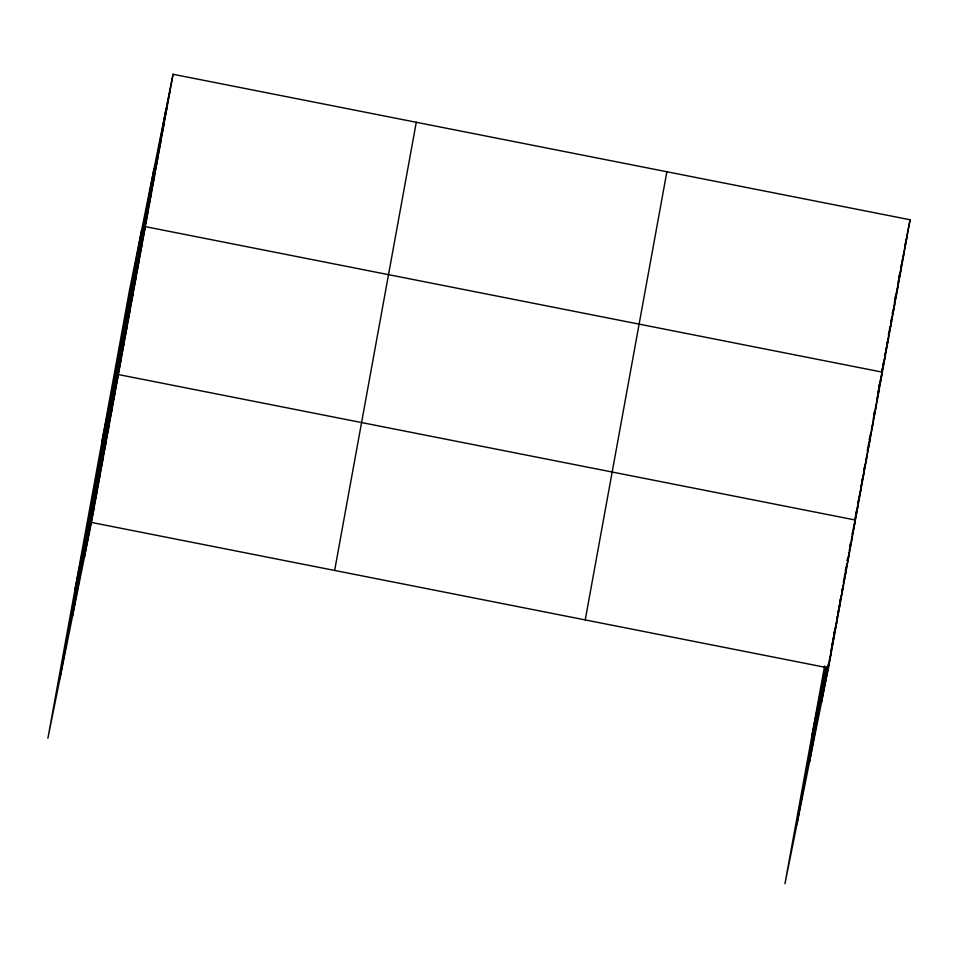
<?xml version="1.0" encoding="UTF-8"?>
<svg xmlns="http://www.w3.org/2000/svg" width="958" height="958" viewBox="0 0 958 958"><rect width="100%" height="100%" fill="white"/><g stroke="black" fill="none" stroke-linecap="round" stroke-linejoin="round"><path stroke-width="1.44" d="M59.947 678.48L141.592 230.315M72.365 616.928L153.999 168.764M84.412 557.185L166.045 109.008M173.051 74.269L129.546 290.058L47.9 738.235L91.417 522.433L173.051 74.269L910.1 219.765L828.454 667.942L784.949 883.731L824.61 666.002M334.641 570.453L416.275 122.277M585.23 619.922L666.876 171.757M796.996 823.988L825.425 667.882M809.402 762.436L826.862 666.576M821.449 702.681L828.682 662.972M831.927 645.165L832.43 642.435M832.921 639.693L833.424 636.95M833.927 634.22L834.418 631.478M837.663 613.671L838.166 610.941M838.669 608.198L839.16 605.456M839.663 602.714L840.166 599.983M841.651 591.769L842.154 589.026M843.399 582.177L843.902 579.434M844.405 576.704L844.896 573.962M845.902 568.489L845.399 571.219L846.86 563.987M847.399 560.274L847.89 557.532L847.243 560.478M850.141 545.21L850.632 542.467M852.129 534.253L852.632 531.51M855.877 513.704L856.38 510.973M857.877 502.758L858.368 500.016M861.613 482.209L862.116 479.479M863.613 471.252L864.104 468.522M867.349 450.715L867.852 447.973M868.355 445.242L868.846 442.5M869.852 437.028L869.349 439.758L870.81 432.525M874.091 413.748L874.582 411.006M877.899 392.792L878.414 389.966M879.444 384.326L878.929 387.14L885.432 355.214M881.755 371.62L882.27 368.806M882.785 365.98L883.3 363.154M885.611 350.46L886.126 347.634M886.641 344.82L887.156 341.994M888.437 334.941L888.952 332.115M889.467 329.301L889.982 326.474M892.293 313.781L892.808 310.955M894.353 302.488L895.634 295.435M898.975 277.09L899.49 274.275M162.968 125.941L169.973 91.202M159.878 142.874L166.884 108.122M156.801 159.806L163.806 125.055M153.711 176.739L160.716 141.988M150.634 193.672L157.639 158.92M147.544 210.604L154.549 175.853M144.454 227.525L151.46 192.786M141.377 244.458L148.382 209.706M101.787 442.44L145.293 226.639L882.342 372.147L877.085 398.205M135.294 277.82L142.299 243.081M132.3 294.262L139.305 259.51M129.306 310.691L136.311 275.94M126.312 327.121L133.318 292.37M123.319 343.551L130.324 308.811M120.325 359.992L127.33 325.241M117.331 376.422L124.336 341.671M114.337 392.852L121.343 358.1M74.844 590.332L118.349 374.542L855.398 520.038L851.315 540.312M108.35 425.723L115.367 390.972M105.356 442.153L112.373 407.401M102.362 458.583L109.38 423.831M99.369 475.012L106.386 440.273M96.375 491.454L103.392 456.703M93.381 507.884L100.398 473.132M90.387 524.313L97.405 489.562M87.394 540.743L94.411 506.004M904.843 245.835L906.304 238.59M906.891 235.692L910.1 219.765M900.879 267.102L901.466 264.216M902.053 261.318L907.01 236.698M898.089 282.586L903.933 253.631M895.299 298.07L900.843 270.563M890.76 322.247L891.922 316.451M892.509 313.553L897.766 287.496M888.545 334.833L890.006 327.588M890.593 324.69L894.676 304.428M886.629 345.97L891.599 321.349M881.791 371.584L888.509 338.282M873.217 418.981L874.678 411.748M875.265 408.85L879.348 388.577M871.397 429.627L876.354 405.018M867.517 450.404L873.361 421.448M863.649 471.18L865.11 463.935M865.697 461.049L870.367 437.878M860.655 487.61L861.242 484.712M861.829 481.826L867.373 454.308M858.835 498.256L864.379 470.749M854.967 519.032L856.428 511.788M857.003 508.89L861.386 487.179M853.135 529.666L858.392 503.609M811.881 735.84L825.712 667.295M849.267 550.443L850.728 543.21M847.447 561.089L852.404 536.48M843.579 581.865L849.411 552.91M839.699 602.642L841.16 595.397M841.747 592.511L846.417 569.339M836.705 619.072L837.292 616.174M837.879 613.288L843.423 585.769M834.011 634.064L840.429 602.211M831.017 650.494L837.436 618.64M827.437 669.822L828.61 664.026M829.185 661.128L834.442 635.07M824.443 686.251L831.448 651.5M91.417 522.433L828.454 667.942M885.096 353.286L884.593 356.101L885.168 353.203"/></g></svg>
